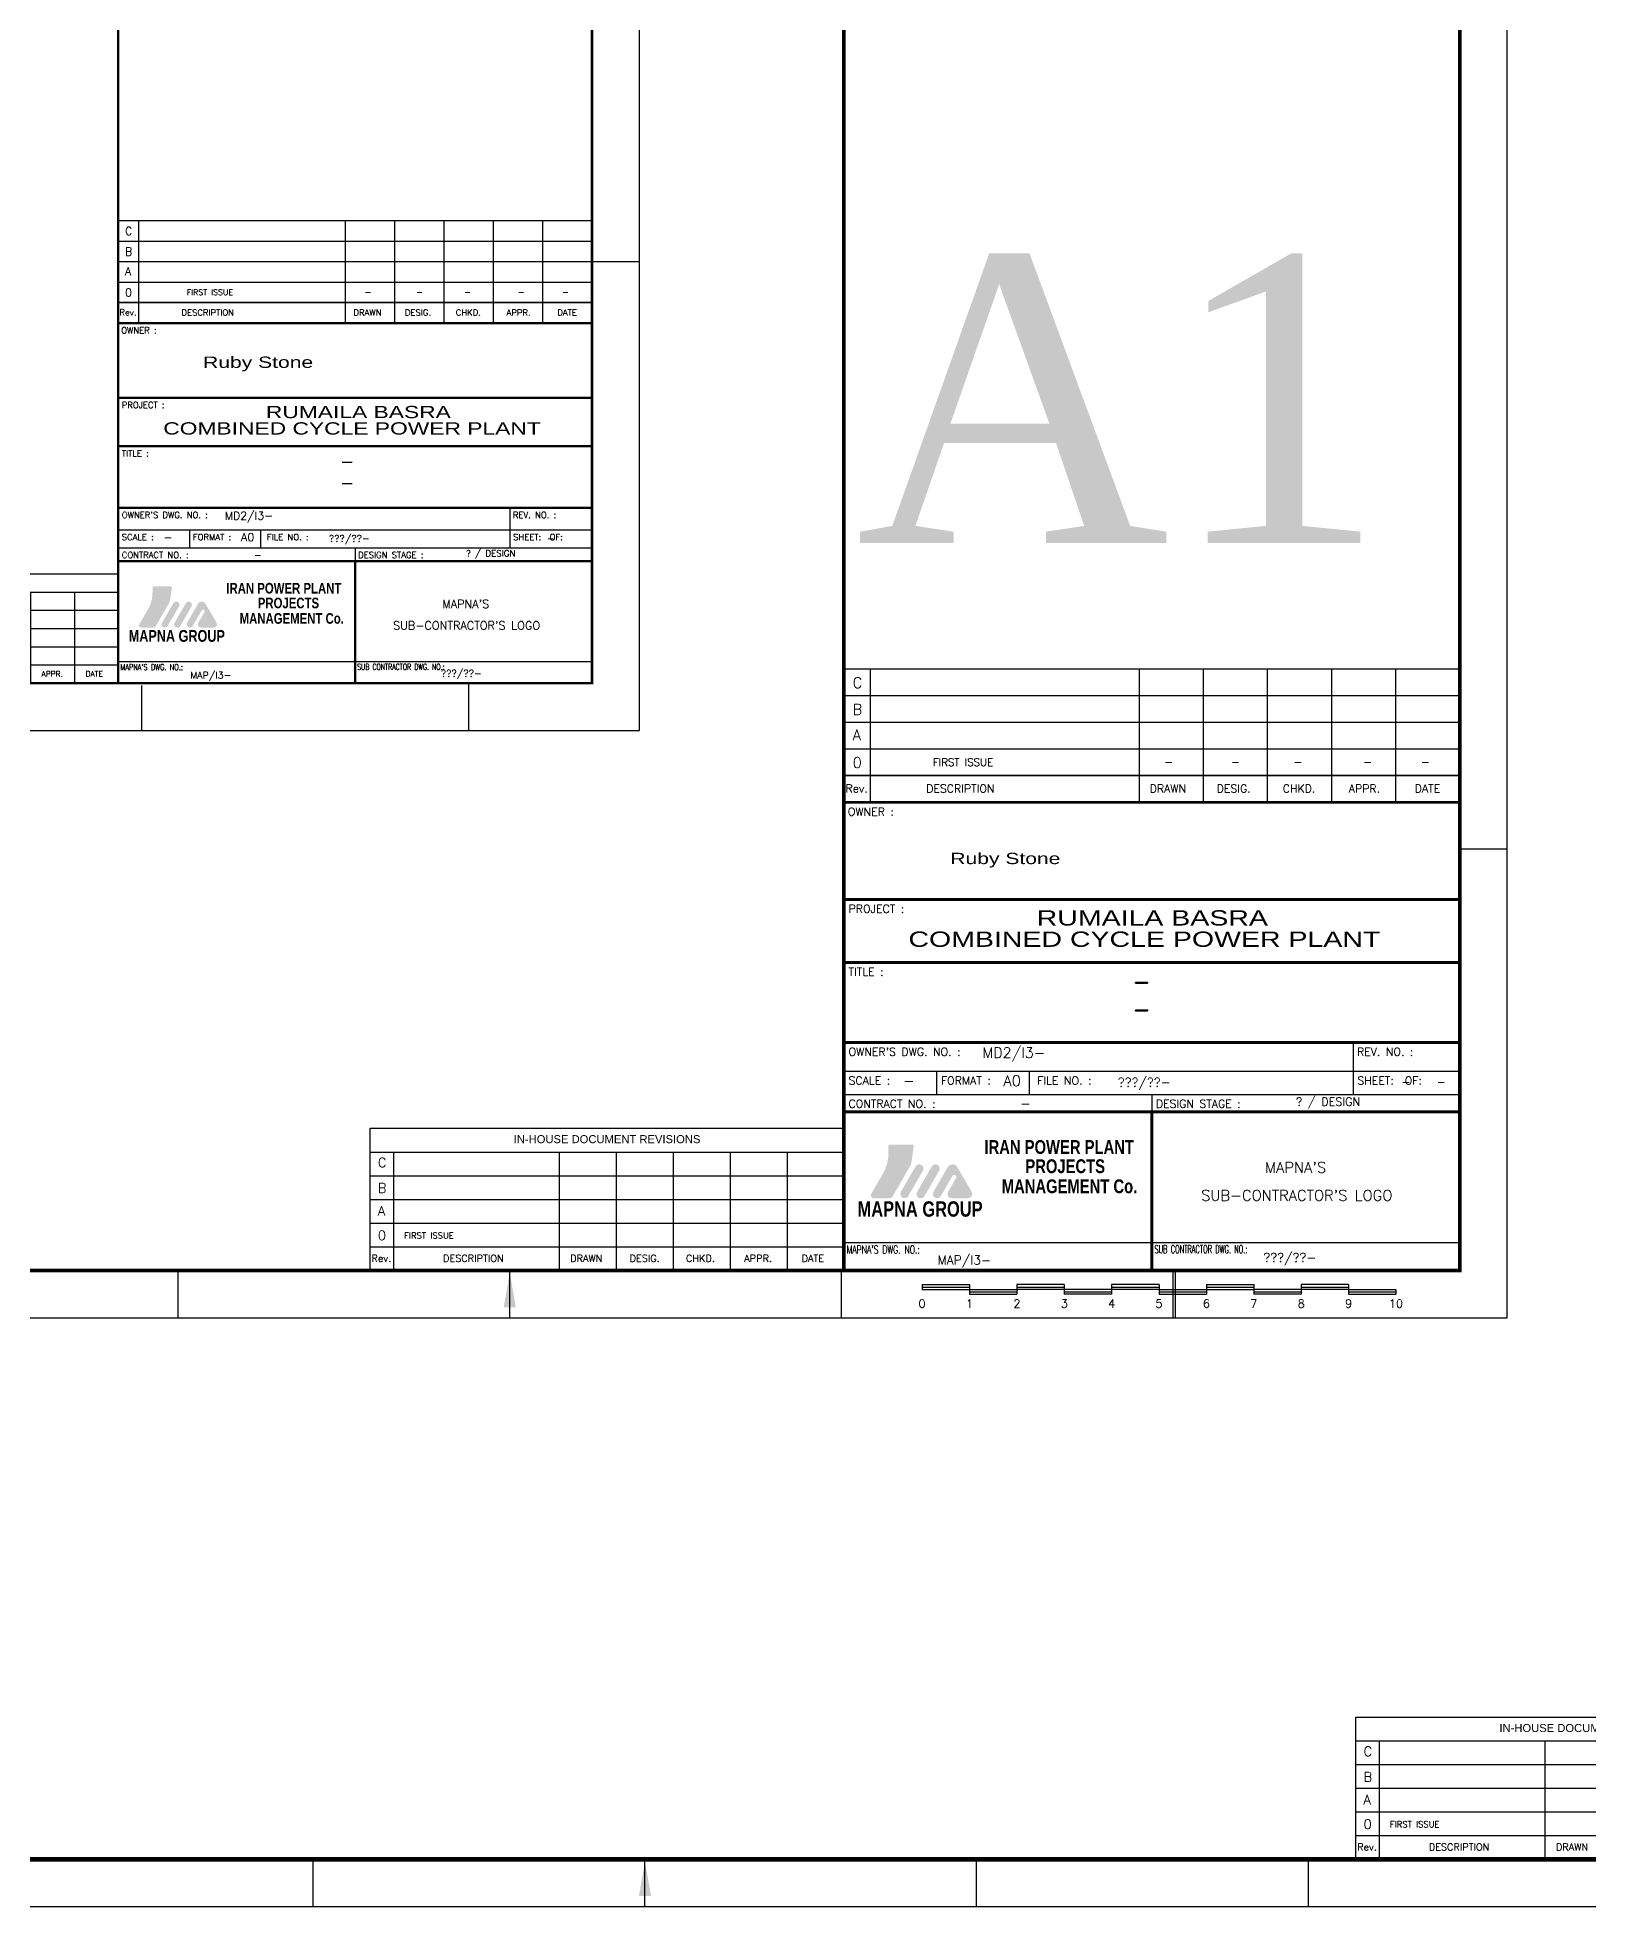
# Model space of a CAD drawing. Header units: millimetres. Extents: x 56 to 1774, y 131 to 974.
# Drawn here: x 706.1 to 1033.4, y 133.9 to 528.6 of the extents above; entities that cross this region are included whole.
import ezdxf
from ezdxf.enums import TextEntityAlignment as Align

# ---------------------------------------------------------------- set-up
doc = ezdxf.new("R2010")
doc.units = ezdxf.units.MM
for name, color, linetype in [('1', 1, 'Continuous'), ('16', 240, 'Continuous'), ('2', 2, 'Continuous'), ('9', 23, 'Continuous'), ('CADR', 2, 'Continuous'), ('CADRE', 7, 'Continuous'), ('TITLE', 7, 'Continuous'), ('XYZ', 1, 'Continuous')]:
    doc.layers.add(name, color=color, linetype=linetype)
doc.layers.add('T-T', color=2, linetype='Continuous', lineweight=20)
doc.styles.add('MacDonald', font='', dxfattribs={"width": 0.8})
doc.styles.add('R', font='ROMANS')
doc.styles.add('ROMANS', font='ROMANS.shx')
doc.styles.add('ROMANT', font='romant')
doc.styles.get("Standard").update_dxf_attribs({"font": 'arial.ttf'})
doc.styles.add('style3', font='arial.ttf')
doc.styles.get('MacDonald').set_extended_font_data('Aharoni', bold=True)

# ---------------------------------------------------------------- blocks, each defined once
blk = doc.blocks.new('CADR-A0S')
at = {"layer": 'CADR', "color": 2}
for p, q in [((-33, -1), (-33, 0)), ((-26, -1), (-26, 0)), ((-47, -1), (-47, -0.05)), ((-40, -1), (-40, -0.05))]:
    blk.add_line(p, q, dxfattribs=at)
blk.add_lwpolyline([(0, -1), (1, -1), (1, 83), (-117.8, 83), (-117.8, -1), (0, -1)], dxfattribs=at)
at = {"layer": 'CADR', "color": 6, "const_width": 0.1}
blk.add_lwpolyline([(-115.8, 82), (0, 82), (0, 0), (-115.8, 0)], close=True, dxfattribs=at)
at = {"layer": 'CADR', "color": 2}
blk.add_solid([(-40, -0.05), (-40.128, -0.777), (-39.872, -0.777)], dxfattribs=at)
blk = doc.blocks.new('REV-A2')
at = {"color": 2}
blk.add_line((0, 23.08), (0, 0), dxfattribs=at)
at = {"layer": 'CADRE', "color": 2}
for p, q in [((-76.92, 23.08), (0, 23.08)), ((-76.92, 0), (-76.92, 23.08)), ((-76.92, 19.23), (0, 19.23)), ((-73.08, 0), (-73.08, 19.23)), ((-46.15, 0), (-46.15, 19.23)), ((-36.9, 0), (-36.9, 19.23)), ((-27.66, 0), (-27.66, 19.23)), ((-18.41, 0), (-18.41, 19.23)), ((-9.16, 0), (-9.16, 19.23)), ((-76.92, 15.38), (0, 15.38)), ((-76.92, 11.54), (0, 11.54)), ((-76.92, 7.69), (0, 7.69)), ((-76.92, 3.85), (0, 3.85))]:
    blk.add_line(p, q, dxfattribs=at)
at = {"color": 2, "insert": (-38.44, 21.31), "char_height": 1.3018, "width": 53.6752, "attachment_point": 5}
blk.add_mtext('{\\fArial|b0|i0|c0|p34;IN-HOUSE DOCUMENT REVISIONS}', dxfattribs=at)
at = {"layer": 'CADRE', "color": 2, "style": 'ROMANS'}
for s, height, p in [('C', 1.54, (-75.65, 16.76)), ('B', 1.54, (-75.65, 12.61)), ('A', 1.54, (-75.65, 8.92)), ('0', 1.54, (-75.65, 4.93)), ('FIRST ISSUE', 1, (-71.38, 5.17)), ('Rev.', 1.154, (-76.69, 1.4)), ('DESCRIPTION', 1.1538, (-65.06, 1.4)), ('DRAWN', 1.154, (-44.43, 1.4)), ('DESIG.', 1.154, (-34.78, 1.4)), ('CHKD.', 1.154, (-25.63, 1.4)), ('APPR.', 1.154, (-16.17, 1.4)), ('DATE', 1.154, (-6.87, 1.4))]:
    blk.add_text(s, height=height, dxfattribs=at).set_placement(p)
blk = doc.blocks.new('CADR-A2')
at = {"layer": 'CADR', "color": 2}
for p, q in [((489, 0), (489, 9.5)), ((558, 0), (558, 10))]:
    blk.add_line(p, q, dxfattribs=at)
at = {"layer": 'CADRE', "color": 2}
blk.add_lwpolyline([(594, 420), (0, 420), (0, 0), (594, 0)], close=True, dxfattribs=at)
at = {"layer": 'CADRE', "color": 4, "const_width": 0.52}
blk.add_lwpolyline([(584, 410), (20, 410), (20, 10), (584, 10)], close=True, dxfattribs=at)
at = {"layer": 'CADRE', "color": 6, "const_width": 0.52}
blk.add_lwpolyline([(584, 10), (20, 10), (20, 410), (584, 410)], close=True, dxfattribs=at)
blk.add_lwpolyline([(484, 10), (484, 410)], dxfattribs=at)
blk = doc.blocks.new('A$C71AD02EF')
at = {"layer": '16'}
for p, q in [((-12.348, 0.65), (-11.348, 0.65)), ((-11.348, 0.55), (-10.348, 0.55)), ((-10.348, 0.65), (-9.348, 0.65)), ((-9.348, 0.55), (-8.348, 0.55)), ((-8.348, 0.65), (-7.348, 0.65)), ((-7.348, 0.55), (-6.348, 0.55)), ((-6.348, 0.65), (-5.348, 0.65)), ((-5.348, 0.55), (-4.348, 0.55)), ((-4.348, 0.65), (-3.348, 0.65)), ((-3.348, 0.55), (-2.348, 0.55))]:
    blk.add_line(p, q, dxfattribs=at)
at = {"layer": '9'}
for p, q in [((-12.348, 0.7), (-11.348, 0.7)), ((-12.348, 0.7), (-12.348, 0.6)), ((-12.348, 0.6), (-11.348, 0.6)), ((-11.348, 0.7), (-11.348, 0.5)), ((-11.348, 0.6), (-10.348, 0.6)), ((-11.348, 0.5), (-10.348, 0.5)), ((-9.348, 0.7), (-10.348, 0.7)), ((-10.348, 0.7), (-10.348, 0.5)), ((-9.348, 0.6), (-10.348, 0.6)), ((-9.348, 0.7), (-9.348, 0.5)), ((-8.348, 0.6), (-9.348, 0.6)), ((-8.348, 0.5), (-9.348, 0.5)), ((-7.348, 0.7), (-8.348, 0.7)), ((-8.348, 0.7), (-8.348, 0.5)), ((-7.348, 0.6), (-8.348, 0.6)), ((-7.348, 0.7), (-7.348, 0.5)), ((-7.348, 0.6), (-6.348, 0.6)), ((-7.348, 0.5), (-6.348, 0.5)), ((-6.348, 0.7), (-5.348, 0.7)), ((-6.348, 0.7), (-6.348, 0.5)), ((-6.348, 0.6), (-5.348, 0.6)), ((-5.348, 0.7), (-5.348, 0.5)), ((-4.348, 0.6), (-5.348, 0.6)), ((-4.348, 0.5), (-5.348, 0.5)), ((-3.348, 0.7), (-4.348, 0.7)), ((-4.348, 0.7), (-4.348, 0.5)), ((-3.348, 0.6), (-4.348, 0.6)), ((-3.348, 0.7), (-3.348, 0.5)), ((-3.348, 0.6), (-2.348, 0.6)), ((-3.348, 0.5), (-2.348, 0.5)), ((-2.348, 0.6), (-2.348, 0.5))]:
    blk.add_line(p, q, dxfattribs=at)
at = {"layer": '2', "style": 'R'}
for s, p in [('0', (-12.348, 0.3)), ('1', (-11.348, 0.3)), ('2', (-10.348, 0.3)), ('3', (-9.348, 0.3)), ('4', (-8.348, 0.3)), ('5', (-7.348, 0.3)), ('6', (-6.348, 0.3)), ('7', (-5.348, 0.3)), ('8', (-4.348, 0.3)), ('9', (-3.348, 0.3)), ('10', (-2.348, 0.3))]:
    blk.add_text(s, height=0.175, dxfattribs=at).set_placement(p, align=Align.MIDDLE)
blk = doc.blocks.new('A1')
at = {"layer": '2'}
blk.add_lwpolyline([(841, 594), (0, 594), (0, 0), (841, 0)], close=True, dxfattribs=at)
at = {"layer": 'CADR', "color": 2}
for p, q in [((560.5, 0), (560.5, 10)), ((630.5, 0), (630.5, 10)), ((700.5, 0), (700.5, 10)), ((770.5, 0), (770.5, 10)), ((771, 0), (771, 10))]:
    blk.add_line(p, q, dxfattribs=at)
at = {"layer": 'CADR', "color": 6, "const_width": 0.8}
blk.add_lwpolyline([(831, 584), (20, 584), (20, 10), (831, 10)], close=True, dxfattribs=at)
at = {"layer": 'CADR', "color": 2}
blk.add_solid([(630.5, 9.5), (629.22, 2.23), (631.78, 2.23)], dxfattribs=at)
at = {"layer": 'CADRE', "color": 2}
blk.add_line((766, 10), (701, 10), dxfattribs=at)
at = {"layer": '1', "xscale": 10, "yscale": 10, "zscale": 10}
blk.add_blockref('A$C71AD02EF', (841, 0), dxfattribs=at)
blk = doc.blocks.new('TIT-A0')
at = {"layer": 'T-T'}
blk.add_hatch(color=252, dxfattribs=at).paths.add_polyline_path([(-133.79, 25.55, 0.093556), (-133.58, 26.15), (-132.96, 30.24, 0.459001), (-133.3, 30.64), (-138.79, 30.64, 0.414214), (-139.13, 30.29), (-139.13, 28.66, -0.131652), (-140.51, 23.51), (-143.33, 18.63, 0.57735), (-142.74, 17.6), (-138.97, 17.6, 0.267949), (-138.08, 18.11)])
h = blk.add_hatch(color=1, dxfattribs=at)
h.paths.add_polyline_path([(-122.34, 25.14, 0.57735), (-124.72, 25.14), (-128.18, 19.14, 1), (-126.4, 18.11), (-123.58, 23.01, -1), (-122.69, 22.49), (-124.62, 19.14, 0.57735), (-123.73, 17.6), (-119.76, 17.6, 0.57735), (-118.87, 19.14)])
h.paths.add_polyline_path([(-126.8, 24.29, 1), (-128.58, 25.32), (-132.15, 19.14, 1), (-130.36, 18.11)])
h.paths.add_polyline_path([(-130.75, 24.29, 1), (-132.53, 25.32), (-136.1, 19.14, 1), (-134.32, 18.11)])
at = {"layer": 'CADRE', "color": 2}
for p, q in [((-143.5, 114.04), (-143.5, 146.54)), ((-78, 114.04), (-78, 146.54)), ((-62.4, 114.04), (-62.4, 146.54)), ((-46.8, 114.04), (-46.8, 146.54)), ((-31.2, 114.04), (-31.2, 146.54)), ((-15.6, 114.04), (-15.6, 146.54)), ((-150, 133.54), (0, 133.54)), ((-150, 127.04), (0, 127.04)), ((-150, 120.54), (0, 120.54)), ((-26, 55.54), (-26, 48.53)), ((-150, 48.53), (0, 48.53)), ((-127.33, 42.88), (-127.33, 48.53)), ((-104.83, 42.88), (-104.83, 48.53)), ((-26, 48.53), (-26, 42.88)), ((-150, 42.88), (0, 42.88)), ((-75, 42.89), (-75, 38.64)), ((-75, 6.76), (-150, 6.76)), ((0, 6.76), (-75, 6.76))]:
    blk.add_line(p, q, dxfattribs=at)
for points in [[(-150, 146.54), (0, 146.54), (0, 120.54), (-150, 120.54)], [(-150, 140.04), (0, 140.04), (0, 114.04), (-150, 114.04)]]:
    blk.add_lwpolyline(points, close=True, dxfattribs=at)
at = {"layer": 'CADRE', "color": 6, "const_width": 0.7}
for points in [[(-150, 114.04), (0, 114.04)], [(-150, 90.38), (0, 90.38)], [(-150, 75.04), (0, 75.04)], [(-150, 55.54), (0, 55.54)], [(-150, 38.64), (0, 38.64)], [(-75, 38.64), (-75, 0)]]:
    blk.add_lwpolyline(points, dxfattribs=at)
at = {"layer": 'TITLE', "ltscale": 0.5}
blk.add_line((0, 130.81), (0, 124.31), dxfattribs=at)
at = {"layer": 'CADRE', "color": 2, "style": 'ROMANS'}
for s, height, p in [('C', 2.6, (-147.85, 141.89)), ('B', 2.6, (-147.85, 135.39)), ('A', 2.6, (-147.85, 129.15)), ('0', 2.6, (-147.85, 122.42)), ('-', 1.95, (-72, 122.91)), ('-', 1.95, (-55.7, 122.91)), ('-', 1.95, (-40.51, 122.91)), ('-', 1.95, (-23.51, 122.91)), ('-', 1.95, (-9.49, 122.91)), ('Rev.', 1.95, (-149.6, 116.45)), ('DESCRIPTION', 1.95, (-129.95, 116.41)), ('DRAWN', 1.95, (-75.52, 116.41)), ('DESIG.', 1.95, (-59.22, 116.41)), ('CHKD.', 1.95, (-43.12, 116.41)), ('APPR.', 1.95, (-27.03, 116.41)), ('DATE', 1.95, (-10.97, 116.41)), ('OWNER :', 1.95, (-149.03, 110.79)), ('PROJECT :', 1.95, (-148.85, 87.13)), ('TITLE :', 1.95, (-148.85, 71.79)), ("OWNER'S DWG. NO. :", 1.95, (-148.85, 52.29)), ('REV. NO. :', 1.95, (-25.03, 52.29)), ('SCALE :', 1.95, (-148.85, 45.28)), ('FORMAT :', 1.95, (-126.35, 45.28)), ('FILE NO. :', 1.95, (-102.92, 45.28)), ('SHEET:  OF:', 1.95, (-24.95, 45.28)), ('CONTRACT NO. :', 1.95, (-148.85, 39.63)), ('DESIGN STAGE :', 1.95, (-74.02, 39.63))]:
    blk.add_text(s, height=height, dxfattribs=at).set_placement(p)
for s, height, p in [('A0', 2.6, (-109.01, 44.93)), ("MAPNA'S", 2.605, (-39.98, 23.79)), ("SUB-CONTRACTOR'S LOGO", 2.6046, (-39.7, 16.98))]:
    blk.add_text(s, height=height, dxfattribs=at).set_placement(p, align=Align.CENTER)
for s, width, p in [("MAPNA'S DWG. NO.:", 0.7, (-149.34, 4.1)), ('SUB CONTRACTOR DWG. NO.:', 0.6, (-74.35, 4.2))]:
    blk.add_text(s, height=1.95, dxfattribs=dict(at, width=width)).set_placement(p)
at = {"layer": 'T-T', "style": 'MacDonald', "width": 0.8}
for s, height, p in [('IRAN POWER PLANT', 3.3659, (-97.56, 30.07)), ('PROJECTS', 3.366, (-96.1, 25.39)), ('MANAGEMENT Co.', 3.3659, (-95.05, 20.5))]:
    blk.add_text(s, height=height, rotation=0.0001, dxfattribs=at).set_placement(p, align=Align.MIDDLE)
blk.add_text('MAPNA GROUP', height=3.7399, rotation=0.0001, dxfattribs=at).set_placement((-146.66, 13.1))
at = {"layer": 'TITLE', "color": 2, "style": 'R'}
blk.add_text('FIRST ISSUE', height=1.82, dxfattribs=at).set_placement((-120.97, 123.8), align=Align.MIDDLE)

msp = doc.modelspace()

# ---------------------------------------------------------------- linework, layer by layer
at = {"layer": 'CADR', "color": 2}
for p, q in [((823.1, 481.23), (833.1, 481.23)), ((1006.25, 357.23), (1016.25, 357.23))]:
    msp.add_line(p, q, dxfattribs=at)
at = {"layer": 'CADR', "color": 6, "const_width": 0.8}
msp.add_lwpolyline([(876.25, 268.23), (876.25, 842.23)], dxfattribs=at)

# ---------------------------------------------------------------- block references
msp.add_blockref('REV-A2', (723.1, 392.23))
for p, xscale, yscale, zscale in [((876.25, 268.23), 1.300000000039688, 1.300000000039688, 1.300000000039688), ((1084.28, 143.9), 1.300000000052086, 1.300000000052086, 1.300000000052086)]:
    msp.add_blockref('REV-A2', p, dxfattribs=dict(xscale=xscale, yscale=yscale, zscale=zscale))
at = {"layer": 'CADRE', "color": 4}
msp.add_blockref('CADR-A2', (239.1, 382.23), dxfattribs=at)
at = {"layer": 'TITLE'}
msp.add_blockref('A1', (175.25, 258.23), dxfattribs=at)
for p, xscale, yscale, zscale in [((823.1, 392.23), 0.6666666666855519, 0.6666666666855519, 0.6666666666855519), ((1006.25, 268.23), 0.8666666667002759, 0.8666666667002759, 0.8666666667002759)]:
    msp.add_blockref('TIT-A0', p, dxfattribs=dict(at, xscale=xscale, yscale=yscale, zscale=zscale))
at = {"layer": 'XYZ', "xscale": 10, "yscale": 10, "zscale": 10}
msp.add_blockref('CADR-A0S', (1234.28, 143.9), dxfattribs=at)

# ---------------------------------------------------------------- texts
at = {"color": 4, "insert": (934.78, 452.15), "char_height": 60.6667, "width": 213.0436, "attachment_point": 5}
msp.add_mtext('{\\fTimes New Roman|b0|i0|c0|p18;\\C256;A1}', dxfattribs=at)
at = {"layer": 'CADRE', "color": 2, "style": 'ROMANS'}
for height, p in [(1.73, (733.64, 422.2)), (2.25, (889.96, 307.19))]:
    msp.add_text('-', height=height, dxfattribs=at).set_placement(p, align=Align.CENTER)
at = {"layer": 'T-T', "color": 3, "style": 'style3', "width": 1.332063}
for p in [(741.02, 458.8), (898.72, 354.02)]:
    msp.add_text('Ruby Stone', height=2.389, rotation=0.0001, dxfattribs=at).set_placement(p)
for s, height, p in [('RUMAILA BASRA', 2.586, (773.79, 449.48)), ('COMBINED CYCLE POWER PLANT  ', 2.586, (773.79, 446.02)), ('RUMAILA BASRA', 3.2325, (941.35, 342.67)), ('COMBINED CYCLE POWER PLANT  ', 3.2325, (941.35, 338.17))]:
    msp.add_text(s, height=height, rotation=0.0001, dxfattribs=at).set_placement(p, align=Align.MIDDLE_CENTER)
at = {"layer": 'TITLE', "color": 3, "style": 'ROMANT'}
for height, p in [(2.67, (771.43, 439.08)), (2.67, (771.43, 434.58)), (3.47, (939.08, 329.14)), (3.47, (939.08, 323.29))]:
    msp.add_text('-', height=height, dxfattribs=at).set_placement(p, align=Align.MIDDLE_CENTER)
at = {"layer": 'TITLE', "color": 3}
for s, height, style, p in [('MD2/I3-', 1.686, 'ROMANT', (745.61, 426.75)), ('???/??-', 1.454, 'ROMANT', (767.56, 422.05)), ('-', 1.5, 'R', (751.75, 418.57)), ('? / DESIGN', 1.333, 'R', (796.49, 418.98)), ('MAP/I3-', 1.454, 'ROMANT', (738.3, 393.19)), ('???/??-', 1.454, 'ROMANT', (791.2, 393.6)), ('MD2/I3-', 2.192, 'ROMANT', (905.52, 313.11)), ('???/??-', 1.89, 'ROMANT', (934.05, 307)), ('? / DESIGN', 1.733, 'R', (971.66, 303)), ('-', 1.95, 'R', (913.49, 302.48)), ('MAP/I3-', 1.89, 'ROMANT', (896.02, 269.48)), ('???/??-', 1.89, 'ROMANT', (964.79, 270))]:
    msp.add_text(s, height=height, dxfattribs=dict(at, style=style)).set_placement(p)
at = {"layer": 'TITLE', "color": 2, "style": 'ROMANS'}
for height, p in [(1.33, (814.38, 422.82)), (1.73, (994.92, 308)), (1.73, (1002.31, 308))]:
    msp.add_text('-', height=height, dxfattribs=at).set_placement(p, align=Align.MIDDLE)

doc.saveas('drawing.dxf')
